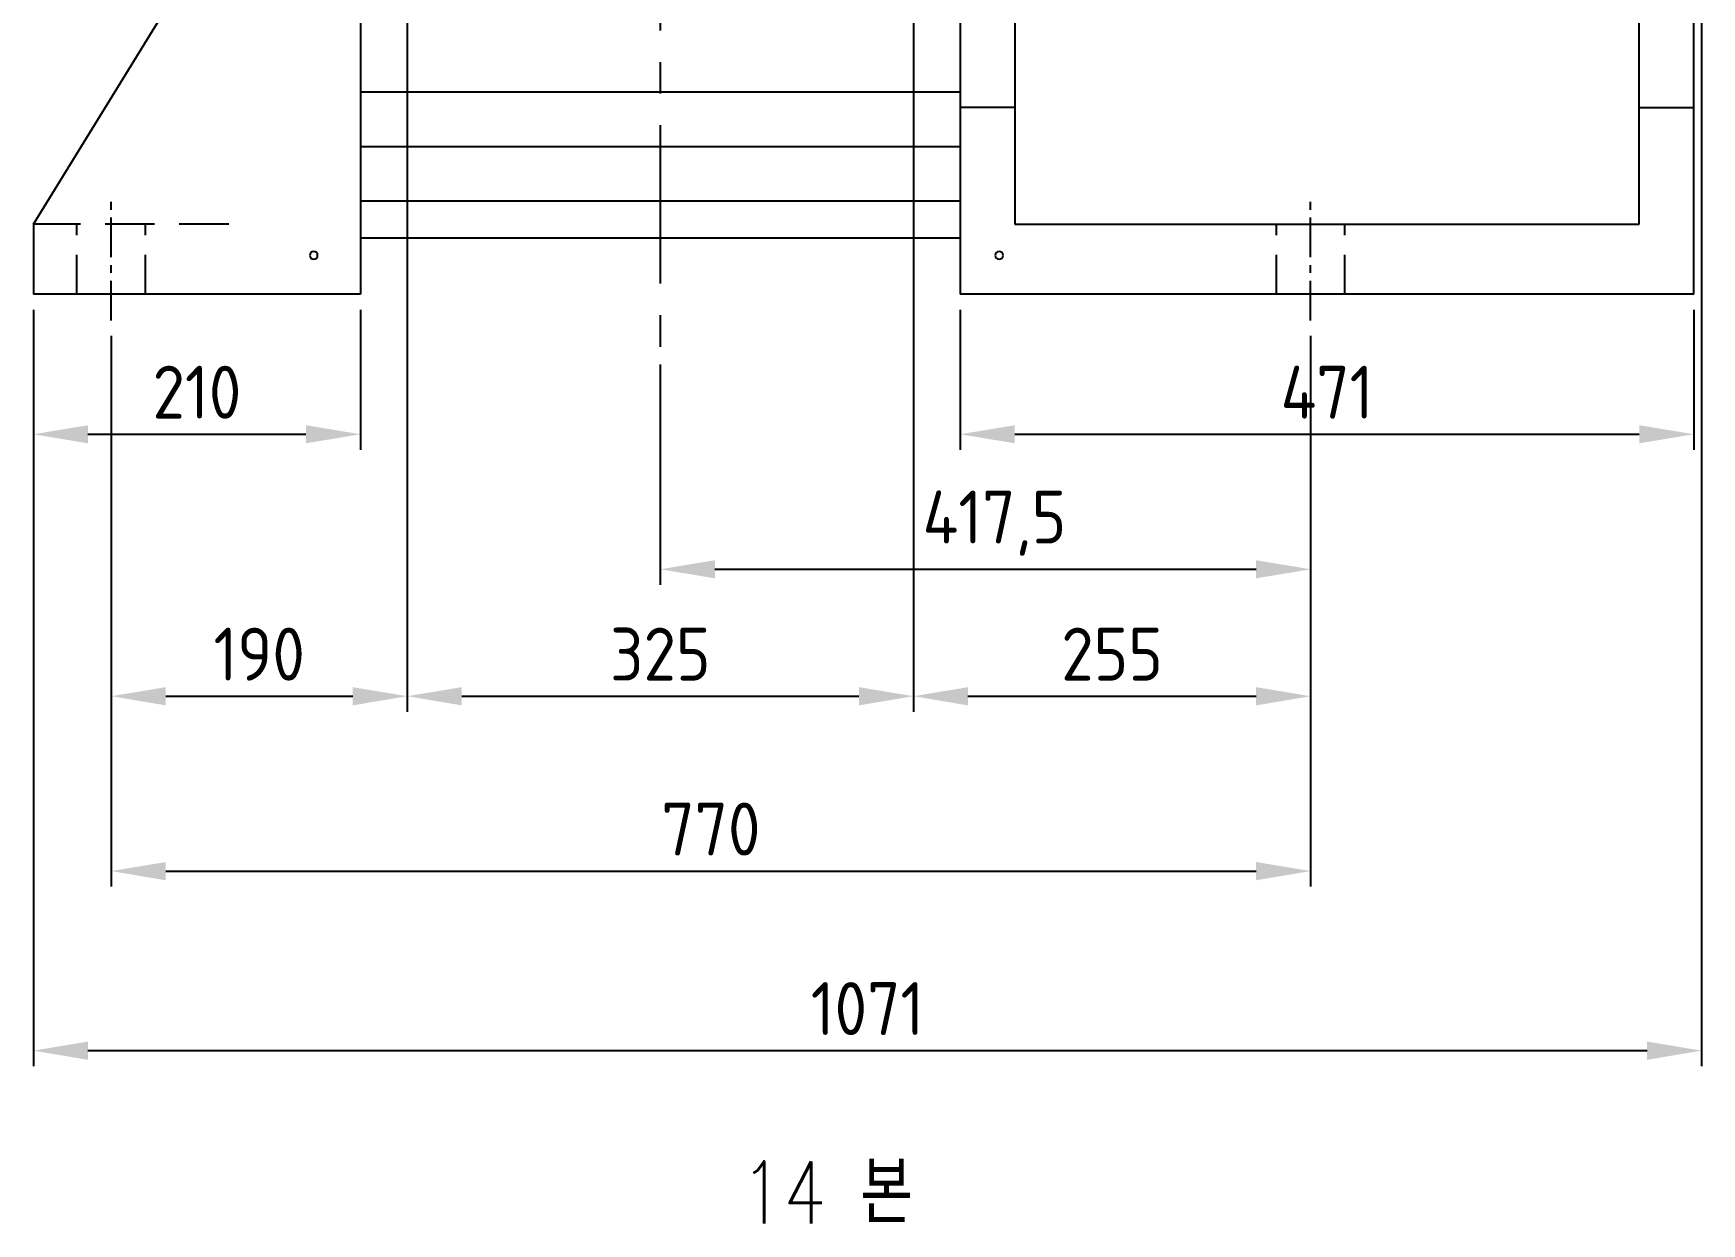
# Model space of a CAD drawing. Header units: millimetres. Extents: x -13 to 15102, y -1400 to 6249.
# Drawn here: x 9328 to 10399, y 342 to 1107 of the extents above; entities that cross this region are included whole.
import ezdxf

# ---------------------------------------------------------------- set-up
doc = ezdxf.new("R2010")
doc.units = ezdxf.units.MM
doc.header["$LTSCALE"] = 2
for name, pattern in [('CENTER', [10.16, 6.35, -1.27, 1.27, -1.27]), ('CENTER8', [6.35, 3.96875, -0.79375, 0.79375, -0.79375]), ('DASHED', [0.75, 0.5, -0.25]), ('HIDDEN2', [4.7625, 3.175, -1.5875])]:
    doc.linetypes.add(name, pattern=pattern)
for name, color, linetype in [('1轮廓实线层', 7, 'Continuous'), ('3中心线层', 1, 'CENTER8'), ('4虚线层', 6, 'DASHED')]:
    doc.layers.add(name, color=color, linetype=linetype)
doc.styles.add('ROMANS', font='romans.shx', dxfattribs={"width": 0.8, "height": 3})
doc.styles.get("Standard").update_dxf_attribs({"font": 'isocp.shx', "height": 34, "bigfont": 'whgtxt.shx'})
doc.dimstyles.new('ISO-25', dxfattribs={"dimtxt": 34, "dimasz": 35, "dimexe": 10, "dimexo": 10, "dimgap": 10, "dimtad": 1, "dimdec": 4, "dimtxsty": 'Standard', "dimcen": 2.5, "dimclrd": 3, "dimclre": 3, "dimclrt": 2, "dimadec": 1, "dimazin": 2, "dimtfac": 1, "dimtdec": 4, "dimtmove": 0, "dimatfit": 3, "dimfxl": 1, "dimarcsym": 0})

# ---------------------------------------------------------------- blocks, each defined once
blk = doc.blocks.new('*D4821')
at = {"color": 3, "lineweight": -2}
for p, q in [((9923, 929.1), (9923, 839.2)), ((10394, 929.1), (10394, 839.2)), ((9958, 849.2), (10359, 849.2))]:
    blk.add_line(p, q, dxfattribs=at)
at = {"color": 3}
for points in [[(9958, 855), (9958, 843.4), (9923, 849.2)], [(10359, 843.4), (10359, 855), (10394, 849.2)]]:
    blk.add_solid(points, dxfattribs=at)
at = {"layer": 'Defpoints', "color": 0}
for p in [(9923, 939.1), (10394, 939.1), (10394, 849.2)]:
    blk.add_point(p, dxfattribs=at)
at = {"color": 2, "insert": (10158.5, 876.2), "char_height": 34, "attachment_point": 5}
blk.add_mtext('471', dxfattribs=at)
blk = doc.blocks.new('*D4822')
at = {"color": 3, "lineweight": -2}
for p, q in [((10148, 912.3), (10148, 752.5)), ((9730.5, 894), (9730.5, 752.5)), ((9765.5, 762.5), (10113, 762.5))]:
    blk.add_line(p, q, dxfattribs=at)
at = {"color": 3}
for points in [[(9765.5, 768.3), (9765.5, 756.7), (9730.5, 762.5)], [(10113, 756.7), (10113, 768.3), (10148, 762.5)]]:
    blk.add_solid(points, dxfattribs=at)
at = {"layer": 'Defpoints', "color": 0}
for p in [(10148, 922.3), (9730.5, 904), (10148, 762.5)]:
    blk.add_point(p, dxfattribs=at)
at = {"color": 2, "insert": (9945, 792.1), "char_height": 34, "attachment_point": 5}
blk.add_mtext('417,5', dxfattribs=at)
blk = doc.blocks.new('*D4823')
at = {"color": 3, "lineweight": -2}
for p, q in [((9328, 929.1), (9328, 839.2)), ((9538, 929.1), (9538, 839.2)), ((9363, 849.2), (9503, 849.2))]:
    blk.add_line(p, q, dxfattribs=at)
at = {"color": 3}
for points in [[(9363, 855), (9363, 843.4), (9328, 849.2)], [(9503, 843.4), (9503, 855), (9538, 849.2)]]:
    blk.add_solid(points, dxfattribs=at)
at = {"layer": 'Defpoints', "color": 0}
for p in [(9328, 939.1), (9538, 939.1), (9538, 849.2)]:
    blk.add_point(p, dxfattribs=at)
at = {"color": 2, "insert": (9433, 876.2), "char_height": 34, "attachment_point": 5}
blk.add_mtext('210', dxfattribs=at)
blk = doc.blocks.new('*D4824')
at = {"color": 3, "lineweight": -2}
for p, q in [((9378, 912.3), (9378, 558.7)), ((10148, 912.3), (10148, 558.7)), ((9413, 568.7), (10113, 568.7))]:
    blk.add_line(p, q, dxfattribs=at)
at = {"color": 3}
for points in [[(9413, 574.5), (9413, 562.8), (9378, 568.7)], [(10113, 562.8), (10113, 574.5), (10148, 568.7)]]:
    blk.add_solid(points, dxfattribs=at)
at = {"layer": 'Defpoints', "color": 0}
for p in [(9378, 922.3), (10148, 922.3), (10148, 568.7)]:
    blk.add_point(p, dxfattribs=at)
at = {"color": 2, "insert": (9763, 595.7), "char_height": 34, "attachment_point": 5}
blk.add_mtext('770', dxfattribs=at)
blk = doc.blocks.new('*D4825')
at = {"color": 3, "lineweight": -2}
for p, q in [((10399, 1241.3), (10399, 443.4)), ((9328, 929.1), (9328, 443.4)), ((9363, 453.4), (10364, 453.4))]:
    blk.add_line(p, q, dxfattribs=at)
at = {"color": 3}
for points in [[(9363, 459.2), (9363, 447.5), (9328, 453.4)], [(10364, 447.5), (10364, 459.2), (10399, 453.4)]]:
    blk.add_solid(points, dxfattribs=at)
at = {"layer": 'Defpoints', "color": 0}
for p in [(10399, 1251.3), (9328, 939.1), (10399, 453.4)]:
    blk.add_point(p, dxfattribs=at)
at = {"color": 2, "insert": (9863.5, 480.4), "char_height": 34, "attachment_point": 5}
blk.add_mtext('1071', dxfattribs=at)
blk = doc.blocks.new('*D4844')
at = {"color": 3, "lineweight": -2}
for p, q in [((9568, 1184.3), (9568, 671)), ((9378, 912.3), (9378, 671)), ((9413, 681), (9533, 681))]:
    blk.add_line(p, q, dxfattribs=at)
at = {"color": 3}
for points in [[(9413, 686.8), (9413, 675.1), (9378, 681)], [(9533, 675.1), (9533, 686.8), (9568, 681)]]:
    blk.add_solid(points, dxfattribs=at)
at = {"layer": 'Defpoints', "color": 0}
for p in [(9568, 1194.3), (9378, 922.3), (9568, 681)]:
    blk.add_point(p, dxfattribs=at)
at = {"color": 2, "insert": (9473, 708), "char_height": 34, "attachment_point": 5}
blk.add_mtext('190', dxfattribs=at)
blk = doc.blocks.new('*D4845')
at = {"color": 3, "lineweight": -2}
for p, q in [((9568, 1337.5), (9568, 671)), ((9893, 1337.5), (9893, 671)), ((9603, 681), (9858, 681))]:
    blk.add_line(p, q, dxfattribs=at)
at = {"color": 3}
for points in [[(9603, 686.8), (9603, 675.1), (9568, 681)], [(9858, 675.1), (9858, 686.8), (9893, 681)]]:
    blk.add_solid(points, dxfattribs=at)
at = {"layer": 'Defpoints', "color": 0}
for p in [(9568, 1347.5), (9893, 1347.5), (9893, 681)]:
    blk.add_point(p, dxfattribs=at)
at = {"color": 2, "insert": (9730.5, 708), "char_height": 34, "attachment_point": 5}
blk.add_mtext('325', dxfattribs=at)
blk = doc.blocks.new('*D4846')
at = {"color": 3, "lineweight": -2}
for p, q in [((9893, 1337.5), (9893, 671)), ((10148, 912.3), (10148, 671)), ((9928, 681), (10113, 681))]:
    blk.add_line(p, q, dxfattribs=at)
at = {"color": 3}
for points in [[(9928, 686.8), (9928, 675.1), (9893, 681)], [(10113, 675.1), (10113, 686.8), (10148, 681)]]:
    blk.add_solid(points, dxfattribs=at)
at = {"layer": 'Defpoints', "color": 0}
for p in [(9893, 1347.5), (10148, 922.3), (10148, 681)]:
    blk.add_point(p, dxfattribs=at)
at = {"color": 2, "insert": (10020.5, 708), "char_height": 34, "attachment_point": 5}
blk.add_mtext('255', dxfattribs=at)

msp = doc.modelspace()

# ---------------------------------------------------------------- linework, layer by layer
at = {"layer": '1轮廓实线层'}
for p, q in [((10394.00268, 1059.05302), (10394.00268, 1343.29488)), ((10359.00268, 1059.05302), (10359.00268, 1300.19214)), ((9328.00269, 984.05304), (9448.0027, 1179.05303)), ((9538.00267, 1179.05303), (9538.00267, 939.05302)), ((9923.00269, 1180.43717), (9923.00269, 1059.05302)), ((9958.00269, 1180.43717), (9958.00269, 1059.05302)), ((9958.00269, 1059.05302), (9923.00269, 1059.05302)), ((9923.00269, 1059.05302), (9923.00269, 939.05302)), ((9958.00269, 1059.05302), (9958.00269, 984.05304)), ((10359.00268, 1059.05302), (10394.00268, 1059.05302)), ((10359.00268, 984.05304), (10359.00268, 1059.05302)), ((10394.00268, 939.05302), (10394.00268, 1059.05302)), ((9538.00267, 1034.05305), (9923.00269, 1034.05305)), ((9538.00267, 999.05302), (9923.00269, 999.05302)), ((9328.00269, 984.05304), (9328.00269, 939.05302)), ((9923.00269, 975.20193), (9538.00267, 975.20193)), ((9958.00269, 984.05304), (10359.00268, 984.05304)), ((9538.00267, 939.05302), (9328.00269, 939.05302)), ((10394.00268, 939.05302), (9923.00269, 939.05302))]:
    msp.add_line(p, q, dxfattribs=at)
at = {"layer": '1轮廓实线层', "color": 0}
msp.add_line((9538.00267, 1069.05301), (9923.00269, 1069.05301), dxfattribs=at)
at = {"layer": '1轮廓实线层', "color": 2, "linetype": 'HIDDEN2', "ltscale": 5}
msp.add_line((9453.45087, 984.05304), (9328.00269, 984.05304), dxfattribs=at)
at = {"layer": '1轮廓实线层'}
for centre, start, end in [((9508.00268, 964.05303), 0, 180), ((9508.00268, 964.05303), 180, 0), ((9948.00268, 964.05303), 0, 180), ((9948.00268, 964.05303), 180, 0)]:
    msp.add_arc(centre, 2.5, start, end, dxfattribs=at)
at = {"layer": '3中心线层', "linetype": 'CENTER', "ltscale": 8}
msp.add_line((9730.5027, 2510.63622), (9730.5027, 903.97883), dxfattribs=at)
at = {"layer": '3中心线层', "linetype": 'CENTER', "ltscale": 2}
for p, q in [((9378.00268, 922.29372), (9378.00268, 1003.0647)), ((10148.00268, 922.29372), (10148.00268, 1003.0647))]:
    msp.add_line(p, q, dxfattribs=at)
at = {"layer": '4虚线层', "color": 2, "linetype": 'HIDDEN2', "ltscale": 4}
for p, q in [((9356.00268, 939.05302), (9356.00268, 984.05304)), ((9400.00268, 939.05302), (9400.00268, 984.05304)), ((10126.00268, 939.05302), (10126.00268, 984.05304)), ((10170.00268, 939.05302), (10170.00268, 984.05304))]:
    msp.add_line(p, q, dxfattribs=at)

# ---------------------------------------------------------------- texts
at = {"color": 0, "insert": (9782.03415, 382.3004), "char_height": 40, "attachment_point": 1, "style": 'ROMANS'}
msp.add_mtext('{\\Fromans.shx,ghs.shx|c129;14 본}', dxfattribs=at)

# ---------------------------------------------------------------- dimensions: what is measured, and where the dimension line sits
at = {"color": 2}
for base, p1, p2, picture, middle in [((9893.00268, 680.95657), (9568.00268, 1347.48528), (9893.00268, 1347.48528), '*D4845', (9730.50268, 707.95657)), ((10148.00268, 680.95657), (9893.00268, 1347.48528), (10148.00268, 922.29372), '*D4846', (10020.50268, 707.95657)), ((9568.00268, 680.95657), (9378.00268, 922.29372), (9568.00268, 1194.33564), '*D4844', (9473.00268, 707.95657))]:
    dim = msp.add_linear_dim(base=base, p1=p1, p2=p2, dimstyle='ISO-25', dxfattribs=at)
    dim.commit()
    dim.dimension.update_dxf_attribs({"geometry": picture, "text_midpoint": middle})
at = {"color": 0}
for base, p1, p2, picture, middle in [((10399.00268, 453.36419), (9328.00269, 939.05302), (10399.00268, 1251.34145), '*D4825', (9863.50269, 480.36419)), ((9538.00267, 849.21366), (9328.00269, 939.05302), (9538.00267, 939.05302), '*D4823', (9433.00268, 876.21366)), ((10394.00268, 849.21366), (9923.00269, 939.05302), (10394.00268, 939.05302), '*D4821', (10158.50269, 876.21366)), ((10148.00268, 568.67488), (9378.00268, 922.29372), (10148.00268, 922.29372), '*D4824', (9763.00268, 595.67488))]:
    dim = msp.add_linear_dim(base=base, p1=p1, p2=p2, dimstyle='ISO-25', dxfattribs=at)
    dim.commit()
    dim.dimension.update_dxf_attribs({"geometry": picture, "text_midpoint": middle})
dim = msp.add_linear_dim(base=(10148.00268, 762.50503), p1=(9730.5027, 903.97883), p2=(10148.00268, 922.29372), dimstyle='ISO-25', dxfattribs=at)
dim.commit()
dim.dimension.update_dxf_attribs({"geometry": '*D4822', "text_midpoint": (9945.00269, 762.50503), "dimtype": 160})

doc.saveas('drawing.dxf')
